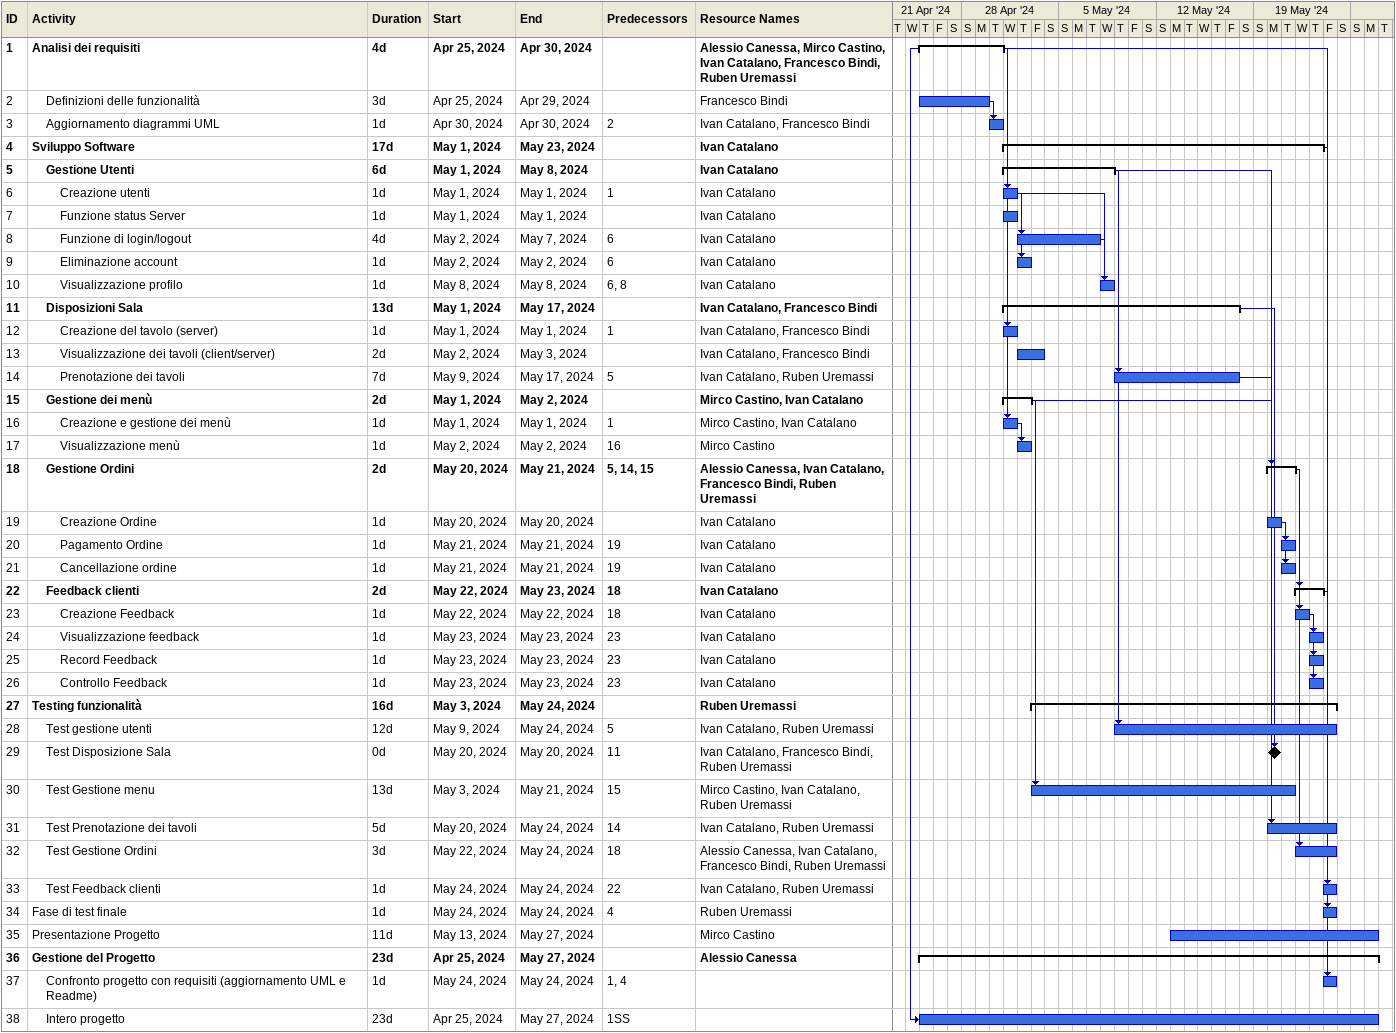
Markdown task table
| ID | Level | Task | Duration | Start | Finish | Predecessors | Resources |
|---|---|---|---|---|---|---|---|
| 1 | 1 | **Analisi dei requisiti** | 4d | 2024-04-25 | 2024-04-30 |  | Alessio Canessa, Mirco Castino, Ivan Catalano, Francesco Bindi, Ruben Uremassi |
| 2 | 2 | Definizioni delle funzionalità | 3d | 2024-04-25 | 2024-04-29 |  | Francesco Bindi |
| 3 | 2 | Aggiornamento diagrammi UML | 1d | 2024-04-30 | 2024-04-30 | 2 | Ivan Catalano, Francesco Bindi |
| 4 | 1 | **Sviluppo Software** | 17d | 2024-05-01 | 2024-05-23 |  | Ivan Catalano |
| 5 | 2 | **Gestione Utenti** | 6d | 2024-05-01 | 2024-05-08 |  | Ivan Catalano |
| 6 | 3 | Creazione utenti | 1d | 2024-05-01 | 2024-05-01 | 1 | Ivan Catalano |
| 7 | 3 | Funzione status Server | 1d | 2024-05-01 | 2024-05-01 |  | Ivan Catalano |
| 8 | 3 | Funzione di login/logout | 4d | 2024-05-02 | 2024-05-07 | 6 | Ivan Catalano |
| 9 | 3 | Eliminazione account | 1d | 2024-05-02 | 2024-05-02 | 6 | Ivan Catalano |
| 10 | 3 | Visualizzazione profilo | 1d | 2024-05-08 | 2024-05-08 | 6, 8 | Ivan Catalano |
| 11 | 2 | **Disposizioni Sala** | 13d | 2024-05-01 | 2024-05-17 |  | Ivan Catalano, Francesco Bindi |
| 12 | 3 | Creazione del tavolo (server) | 1d | 2024-05-01 | 2024-05-01 | 1 | Ivan Catalano, Francesco Bindi |
| 13 | 3 | Visualizzazione dei tavoli (client/server) | 2d | 2024-05-02 | 2024-05-03 |  | Ivan Catalano, Francesco Bindi |
| 14 | 3 | Prenotazione dei tavoli | 7d | 2024-05-09 | 2024-05-17 | 5 | Ivan Catalano, Ruben Uremassi |
| 15 | 2 | **Gestione dei menù** | 2d | 2024-05-01 | 2024-05-02 |  | Mirco Castino, Ivan Catalano |
| 16 | 3 | Creazione e gestione dei menù | 1d | 2024-05-01 | 2024-05-01 | 1 | Mirco Castino, Ivan Catalano |
| 17 | 3 | Visualizzazione menù | 1d | 2024-05-02 | 2024-05-02 | 16 | Mirco Castino |
| 18 | 2 | **Gestione Ordini** | 2d | 2024-05-20 | 2024-05-21 | 5, 14, 15 | Alessio Canessa, Ivan Catalano, Francesco Bindi, Ruben Uremassi |
| 19 | 3 | Creazione Ordine | 1d | 2024-05-20 | 2024-05-20 |  | Ivan Catalano |
| 20 | 3 | Pagamento Ordine | 1d | 2024-05-21 | 2024-05-21 | 19 | Ivan Catalano |
| 21 | 3 | Cancellazione ordine | 1d | 2024-05-21 | 2024-05-21 | 19 | Ivan Catalano |
| 22 | 2 | **Feedback clienti** | 2d | 2024-05-22 | 2024-05-23 | 18 | Ivan Catalano |
| 23 | 3 | Creazione Feedback | 1d | 2024-05-22 | 2024-05-22 | 18 | Ivan Catalano |
| 24 | 3 | Visualizzazione feedback | 1d | 2024-05-23 | 2024-05-23 | 23 | Ivan Catalano |
| 25 | 3 | Record Feedback | 1d | 2024-05-23 | 2024-05-23 | 23 | Ivan Catalano |
| 26 | 3 | Controllo Feedback | 1d | 2024-05-23 | 2024-05-23 | 23 | Ivan Catalano |
| 27 | 1 | **Testing funzionalità** | 16d | 2024-05-03 | 2024-05-24 |  | Ruben Uremassi |
| 28 | 2 | Test gestione utenti | 12d | 2024-05-09 | 2024-05-24 | 5 | Ivan Catalano, Ruben Uremassi |
| 29 | 2 | Test Disposizione Sala | 0d | 2024-05-20 | 2024-05-20 | 11 | Ivan Catalano, Francesco Bindi, Ruben Uremassi |
| 30 | 2 | Test Gestione menu | 13d | 2024-05-03 | 2024-05-21 | 15 | Mirco Castino, Ivan Catalano, Ruben Uremassi |
| 31 | 2 | Test Prenotazione dei tavoli | 5d | 2024-05-20 | 2024-05-24 | 14 | Ivan Catalano, Ruben Uremassi |
| 32 | 2 | Test Gestione Ordini | 3d | 2024-05-22 | 2024-05-24 | 18 | Alessio Canessa, Ivan Catalano, Francesco Bindi, Ruben Uremassi |
| 33 | 2 | Test Feedback clienti | 1d | 2024-05-24 | 2024-05-24 | 22 | Ivan Catalano, Ruben Uremassi |
| 34 | 1 | Fase di test finale | 1d | 2024-05-24 | 2024-05-24 | 4 | Ruben Uremassi |
| 35 | 1 | Presentazione Progetto | 11d | 2024-05-13 | 2024-05-27 |  | Mirco Castino |
| 36 | 1 | **Gestione del Progetto** | 23d | 2024-04-25 | 2024-05-27 |  | Alessio Canessa |
| 37 | 2 | Confronto progetto con requisiti (aggiornamento UML e Readme) | 1d | 2024-05-24 | 2024-05-24 | 1, 4 |  |
| 38 | 2 | Intero progetto | 23d | 2024-04-25 | 2024-05-27 | 1SS |  |
